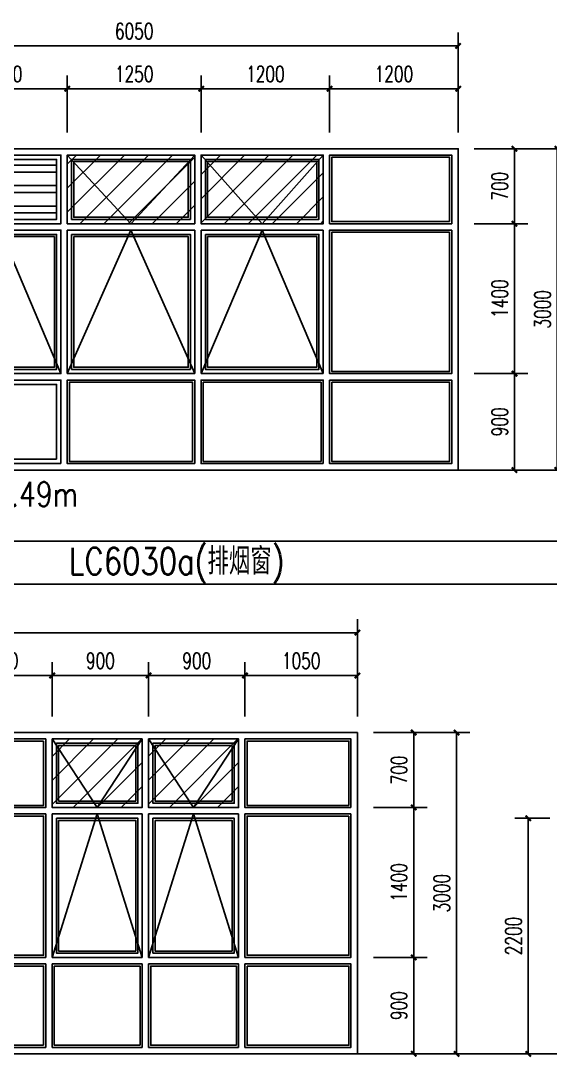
# Model space of a CAD drawing. Extents: x 1738711 to 2346805, y 1189731 to 2516152.
# Drawn here: x 1956762 to 1961706, y 1297789 to 1307468 of the extents above; entities that cross this region are included whole.
import ezdxf

# ---------------------------------------------------------------- set-up
doc = ezdxf.new("R2010")
doc.units = 0
doc.header["$LTSCALE"] = 1000
doc.header["$MEASUREMENT"] = 0
doc.linetypes.add('复件 140224通州运河二期售楼部条件图_t3$0$X-ME SHAFT SH$0$X-B2$0$WATER_LINE', pattern=[0])
for name, color, linetype in [('DOTE', 1, 'Continuous'), ('PUB_DIM', 3, 'Continuous'), ('PUB_TEXT', 7, 'Continuous'), ('WINDOW', 144, 'Continuous'), ('看线', 8, 'Continuous')]:
    doc.layers.add(name, color=color, linetype=linetype)
doc.styles.add('_TCH_DIM_T3', font='SIMPLEX', dxfattribs={"width": 0.705882, "bigfont": 'GBCBIG'})
doc.styles.add('HZ', font='rs', dxfattribs={"bigfont": 'hztxt'})
doc.dimstyles.new('_TCH_ARCH&&50', dxfattribs={"dimtxt": 148.75, "dimasz": 50, "dimexe": 125, "dimexo": 150, "dimgap": 63.125, "dimtad": 1, "dimdec": 0, "dimzin": 0, "dimdsep": 46, "dimtxsty": '_TCH_DIM_T3', "dimblk": 'ARCHTICK', "dimcen": 0.09, "dimclrt": 7, "dimazin": 2, "dimtfac": 1, "dimtdec": 0, "dimtix": 1, "dimtmove": 2, "dimatfit": 3, "dimfxl": 50, "dimtolj": 1, "dimtzin": 0, "dimarcsym": 0})
pattern_1 = [(45, (0, 0), (-112.253202, 112.253202), [])]

# ---------------------------------------------------------------- blocks, each defined once
blk = doc.blocks.new('jhrhtajhtarte')
at = {"layer": '看线'}
h = blk.add_hatch(dxfattribs=at)
h.set_pattern_fill('ANSI32', color=256, scale=40, angle=135, style=0)
h.set_pattern_definition([(180, (-8474.4, 10845.18), (-1e-14, -190.5), []), (180, (-8537.9, 10908.68), (-1e-14, -190.5), [])])
h.paths.add_polyline_path([(1947561.9, 1316457.7), (1947561.9, 1317017.7), (1948621.9, 1317017.7), (1948621.9, 1316457.7)])
at = {"layer": 'WINDOW', "linetype": '复件 140224通州运河二期售楼部条件图_t3$0$X-ME SHAFT SH$0$X-B2$0$WATER_LINE'}
for p, q in [((1948721.9, 1315017.7), (1948721.9, 1316357.7)), ((1949911.9, 1316357.7), (1948721.9, 1316357.7)), ((1949911.9, 1315017.7), (1949911.9, 1316357.7)), ((1951111.9, 1316357.7), (1949971.9, 1316357.7)), ((1949971.9, 1315017.7), (1949971.9, 1316357.7)), ((1951111.9, 1316357.7), (1951111.9, 1315017.7)), ((1949911.9, 1315017.7), (1948721.9, 1315017.7)), ((1951111.9, 1315017.7), (1949971.9, 1315017.7))]:
    blk.add_line(p, q, dxfattribs=at)
at = {"layer": 'WINDOW', "color": 4, "linetype": '复件 140224通州运河二期售楼部条件图_t3$0$X-ME SHAFT SH$0$X-B2$0$WATER_LINE'}
blk.add_lwpolyline([(1952371.9, 1314117.7), (1946321.9, 1314117.7), (1946321.9, 1317117.7), (1952371.9, 1317117.7)], close=True, dxfattribs=at)
at = {"layer": 'WINDOW', "linetype": '复件 140224通州运河二期售楼部条件图_t3$0$X-ME SHAFT SH$0$X-B2$0$WATER_LINE'}
for points in [[(1946393.7, 1316417.7), (1946393.7, 1317057.7), (1947461.9, 1317057.7), (1947461.9, 1316417.7), (1946393.7, 1316417.7)], [(1947521.9, 1316417.7), (1947521.9, 1317057.7), (1948661.9, 1317057.7), (1948661.9, 1316417.7), (1947521.9, 1316417.7)], [(1949911.9, 1317057.7), (1949911.9, 1316417.7), (1948721.9, 1316417.7), (1948721.9, 1317057.7), (1949911.9, 1317057.7)], [(1951111.9, 1317057.7), (1951111.9, 1316417.7), (1949971.9, 1316417.7), (1949971.9, 1317057.7), (1951111.9, 1317057.7)], [(1952311.9, 1316417.7), (1951171.9, 1316417.7), (1951171.9, 1317057.7), (1952311.9, 1317057.7), (1952311.9, 1316417.7)], [(1946393.7, 1315017.7), (1946393.7, 1316357.7), (1947461.9, 1316357.7), (1947461.9, 1315017.7), (1946393.7, 1315017.7)], [(1947521.9, 1315017.7), (1947521.9, 1316357.7), (1948661.9, 1316357.7), (1948661.9, 1315017.7), (1947521.9, 1315017.7)], [(1952311.9, 1316357.7), (1952311.9, 1315017.7), (1951171.9, 1315017.7), (1951171.9, 1316357.7), (1952311.9, 1316357.7)], [(1947461.9, 1314177.7), (1946393.7, 1314177.7), (1946393.7, 1314957.7), (1947461.9, 1314957.7), (1947461.9, 1314177.7)], [(1948661.9, 1314177.7), (1947521.9, 1314177.7), (1947521.9, 1314957.7), (1948661.9, 1314957.7), (1948661.9, 1314177.7)], [(1949911.9, 1314177.7), (1948721.9, 1314177.7), (1948721.9, 1314957.7), (1949911.9, 1314957.7), (1949911.9, 1314177.7)], [(1951111.9, 1314177.7), (1949971.9, 1314177.7), (1949971.9, 1314957.7), (1951111.9, 1314957.7), (1951111.9, 1314177.7)], [(1951171.9, 1314957.7), (1952311.9, 1314957.7), (1952311.9, 1314177.7), (1951171.9, 1314177.7), (1951171.9, 1314957.7)]]:
    blk.add_lwpolyline(points, dxfattribs=at)
for points in [[(1946413.7, 1316437.7), (1946413.7, 1317037.7), (1947441.9, 1317037.7), (1947441.9, 1316437.7)], [(1947561.9, 1316457.7), (1947561.9, 1317017.7), (1948621.9, 1317017.7), (1948621.9, 1316457.7)], [(1949871.9, 1317017.7), (1949871.9, 1316457.7), (1948761.9, 1316457.7), (1948761.9, 1317017.7)], [(1949851.9, 1316997.7), (1949851.9, 1316477.7), (1948781.9, 1316477.7), (1948781.9, 1316997.7)], [(1951071.9, 1317017.7), (1951071.9, 1316457.7), (1950011.9, 1316457.7), (1950011.9, 1317017.7)], [(1951051.9, 1316997.7), (1951051.9, 1316477.7), (1950031.9, 1316477.7), (1950031.9, 1316997.7)], [(1952291.9, 1316437.7), (1951191.9, 1316437.7), (1951191.9, 1317037.7), (1952291.9, 1317037.7)], [(1946413.7, 1315037.7), (1946413.7, 1316337.7), (1947441.9, 1316337.7), (1947441.9, 1315037.7)], [(1947561.9, 1315057.7), (1947561.9, 1316317.7), (1948621.9, 1316317.7), (1948621.9, 1315057.7)], [(1947581.9, 1315077.7), (1947581.9, 1316297.7), (1948601.9, 1316297.7), (1948601.9, 1315077.7)], [(1948761.9, 1316317.7), (1949871.9, 1316317.7), (1949871.9, 1315057.7), (1948761.9, 1315057.7)], [(1948781.9, 1316297.7), (1949851.9, 1316297.7), (1949851.9, 1315077.7), (1948781.9, 1315077.7)], [(1950011.9, 1316317.7), (1951071.9, 1316317.7), (1951071.9, 1315057.7), (1950011.9, 1315057.7)], [(1950031.9, 1316297.7), (1951051.9, 1316297.7), (1951051.9, 1315077.7), (1950031.9, 1315077.7)], [(1952291.9, 1316337.7), (1952291.9, 1315037.7), (1951191.9, 1315037.7), (1951191.9, 1316337.7)], [(1947421.9, 1314217.7), (1946433.7, 1314217.7), (1946433.7, 1314917.7), (1947421.9, 1314917.7)], [(1948621.9, 1314217.7), (1947561.9, 1314217.7), (1947561.9, 1314917.7), (1948621.9, 1314917.7)], [(1949891.9, 1314197.7), (1948741.9, 1314197.7), (1948741.9, 1314937.7), (1949891.9, 1314937.7)], [(1951091.9, 1314197.7), (1949991.9, 1314197.7), (1949991.9, 1314937.7), (1951091.9, 1314937.7)], [(1951191.9, 1314937.7), (1952291.9, 1314937.7), (1952291.9, 1314197.7), (1951191.9, 1314197.7)]]:
    blk.add_lwpolyline(points, close=True, dxfattribs=at)
at = {"layer": '看线'}
for points in [[(1948721.9, 1317057.7), (1949316.9, 1316417.7), (1949911.9, 1317057.7)], [(1949971.9, 1317057.7), (1950541.9, 1316417.7), (1951111.9, 1317057.7)], [(1947521.9, 1315017.7), (1948091.9, 1316357.7), (1948661.9, 1315017.7)], [(1948721.9, 1315017.7), (1949316.9, 1316357.7), (1949911.9, 1315017.7)], [(1949971.9, 1315017.7), (1950541.9, 1316357.7), (1951111.9, 1315017.7)]]:
    blk.add_lwpolyline(points, dxfattribs=at)
blk = doc.blocks.new('hjertaherahreh')
at = {"layer": 'WINDOW', "linetype": '复件 140224通州运河二期售楼部条件图_t3$0$X-ME SHAFT SH$0$X-B2$0$WATER_LINE'}
for p, q in [((1954355.5, 1319498.9), (1954355.5, 1320838.9)), ((1955195.5, 1320838.9), (1954355.5, 1320838.9)), ((1955195.5, 1319498.9), (1955195.5, 1320838.9)), ((1956095.5, 1320838.9), (1955255.5, 1320838.9)), ((1955255.5, 1319498.9), (1955255.5, 1320838.9)), ((1956095.5, 1320838.9), (1956095.5, 1319498.9)), ((1956995.5, 1320838.9), (1956155.5, 1320838.9)), ((1956155.5, 1320838.9), (1956155.5, 1319498.9)), ((1956995.5, 1320838.9), (1956995.5, 1319498.9)), ((1957895.5, 1320838.9), (1957055.5, 1320838.9)), ((1957055.5, 1319498.9), (1957055.5, 1320838.9)), ((1957895.5, 1320838.9), (1957895.5, 1319498.9)), ((1958795.5, 1320838.9), (1957955.5, 1320838.9)), ((1957955.5, 1319498.9), (1957955.5, 1320838.9)), ((1958795.5, 1320838.9), (1958795.5, 1319498.9)), ((1955195.5, 1319498.9), (1954355.5, 1319498.9)), ((1956095.5, 1319498.9), (1955255.5, 1319498.9)), ((1956995.5, 1319498.9), (1956155.5, 1319498.9)), ((1957895.5, 1319498.9), (1957055.5, 1319498.9)), ((1958795.5, 1319498.9), (1957955.5, 1319498.9))]:
    blk.add_line(p, q, dxfattribs=at)
at = {"layer": 'WINDOW', "color": 4, "linetype": '复件 140224通州运河二期售楼部条件图_t3$0$X-ME SHAFT SH$0$X-B2$0$WATER_LINE'}
blk.add_lwpolyline([(1959905.5, 1318598.9), (1952405.5, 1318598.9), (1952405.5, 1321598.9), (1959905.5, 1321598.9)], close=True, dxfattribs=at)
at = {"layer": 'WINDOW', "linetype": '复件 140224通州运河二期售楼部条件图_t3$0$X-ME SHAFT SH$0$X-B2$0$WATER_LINE'}
for points in [[(1952477.4, 1320898.9), (1952477.4, 1321538.9), (1953395.5, 1321538.9), (1953395.5, 1320898.9), (1952477.4, 1320898.9)], [(1953455.5, 1320898.9), (1953455.5, 1321538.9), (1954295.5, 1321538.9), (1954295.5, 1320898.9), (1953455.5, 1320898.9)], [(1955195.5, 1321538.9), (1955195.5, 1320898.9), (1954355.5, 1320898.9), (1954355.5, 1321538.9), (1955195.5, 1321538.9)], [(1956095.5, 1321538.9), (1956095.5, 1320898.9), (1955255.5, 1320898.9), (1955255.5, 1321538.9), (1956095.5, 1321538.9)], [(1956995.5, 1321538.9), (1956995.5, 1320898.9), (1956155.5, 1320898.9), (1956155.5, 1321538.9), (1956995.5, 1321538.9)], [(1957895.5, 1321538.9), (1957895.5, 1320898.9), (1957055.5, 1320898.9), (1957055.5, 1321538.9), (1957895.5, 1321538.9)], [(1958795.5, 1321538.9), (1958795.5, 1320898.9), (1957955.5, 1320898.9), (1957955.5, 1321538.9), (1958795.5, 1321538.9)], [(1959845.5, 1320898.9), (1958855.5, 1320898.9), (1958855.5, 1321538.9), (1959845.5, 1321538.9), (1959845.5, 1320898.9)], [(1952477.4, 1319498.9), (1952477.4, 1320838.9), (1953395.5, 1320838.9), (1953395.5, 1319498.9), (1952477.4, 1319498.9)], [(1953455.5, 1319498.9), (1953455.5, 1320838.9), (1954295.5, 1320838.9), (1954295.5, 1319498.9), (1953455.5, 1319498.9)], [(1959845.5, 1320838.9), (1959845.5, 1319498.9), (1958855.5, 1319498.9), (1958855.5, 1320838.9), (1959845.5, 1320838.9)], [(1953395.5, 1318658.9), (1952477.4, 1318658.9), (1952477.4, 1319438.9), (1953395.5, 1319438.9), (1953395.5, 1318658.9)], [(1954295.5, 1318658.9), (1953455.5, 1318658.9), (1953455.5, 1319438.9), (1954295.5, 1319438.9), (1954295.5, 1318658.9)], [(1955195.5, 1318658.9), (1954355.5, 1318658.9), (1954355.5, 1319438.9), (1955195.5, 1319438.9), (1955195.5, 1318658.9)], [(1956095.5, 1318658.9), (1955255.5, 1318658.9), (1955255.5, 1319438.9), (1956095.5, 1319438.9), (1956095.5, 1318658.9)], [(1956995.5, 1318658.9), (1956155.5, 1318658.9), (1956155.5, 1319438.9), (1956995.5, 1319438.9), (1956995.5, 1318658.9)], [(1957895.5, 1318658.9), (1957055.5, 1318658.9), (1957055.5, 1319438.9), (1957895.5, 1319438.9), (1957895.5, 1318658.9)], [(1958795.5, 1318658.9), (1957955.5, 1318658.9), (1957955.5, 1319438.9), (1958795.5, 1319438.9), (1958795.5, 1318658.9)], [(1958855.5, 1319438.9), (1959845.5, 1319438.9), (1959845.5, 1318658.9), (1958855.5, 1318658.9), (1958855.5, 1319438.9)]]:
    blk.add_lwpolyline(points, dxfattribs=at)
for points in [[(1952497.4, 1320918.9), (1952497.4, 1321518.9), (1953375.5, 1321518.9), (1953375.5, 1320918.9)], [(1956075.5, 1321518.9), (1956075.5, 1320918.9), (1955275.5, 1320918.9), (1955275.5, 1321518.9)], [(1956975.5, 1321518.9), (1956975.5, 1320918.9), (1956175.5, 1320918.9), (1956175.5, 1321518.9)], [(1959825.5, 1320918.9), (1958875.5, 1320918.9), (1958875.5, 1321518.9), (1959825.5, 1321518.9)], [(1953495.5, 1320938.9), (1953495.5, 1321498.9), (1954255.5, 1321498.9), (1954255.5, 1320938.9)], [(1953515.5, 1320958.9), (1953515.5, 1321478.9), (1954235.5, 1321478.9), (1954235.5, 1320958.9)], [(1955155.5, 1321498.9), (1955155.5, 1320938.9), (1954395.5, 1320938.9), (1954395.5, 1321498.9)], [(1955135.5, 1321478.9), (1955135.5, 1320958.9), (1954415.5, 1320958.9), (1954415.5, 1321478.9)], [(1957855.5, 1321498.9), (1957855.5, 1320938.9), (1957095.5, 1320938.9), (1957095.5, 1321498.9)], [(1957835.5, 1321478.9), (1957835.5, 1320958.9), (1957115.5, 1320958.9), (1957115.5, 1321478.9)], [(1958755.5, 1321498.9), (1958755.5, 1320938.9), (1957995.5, 1320938.9), (1957995.5, 1321498.9)], [(1958735.5, 1321478.9), (1958735.5, 1320958.9), (1958015.5, 1320958.9), (1958015.5, 1321478.9)], [(1952497.4, 1319518.9), (1952497.4, 1320818.9), (1953375.5, 1320818.9), (1953375.5, 1319518.9)], [(1953495.5, 1319538.9), (1953495.5, 1320798.9), (1954255.5, 1320798.9), (1954255.5, 1319538.9)], [(1953515.5, 1319558.9), (1953515.5, 1320778.9), (1954235.5, 1320778.9), (1954235.5, 1319558.9)], [(1954395.5, 1320798.9), (1955155.5, 1320798.9), (1955155.5, 1319538.9), (1954395.5, 1319538.9)], [(1954415.5, 1320778.9), (1955135.5, 1320778.9), (1955135.5, 1319558.9), (1954415.5, 1319558.9)], [(1955275.5, 1320818.9), (1956075.5, 1320818.9), (1956075.5, 1319518.9), (1955275.5, 1319518.9)], [(1956175.5, 1320818.9), (1956975.5, 1320818.9), (1956975.5, 1319518.9), (1956175.5, 1319518.9)], [(1957095.5, 1320798.9), (1957855.5, 1320798.9), (1957855.5, 1319538.9), (1957095.5, 1319538.9)], [(1957115.5, 1320778.9), (1957835.5, 1320778.9), (1957835.5, 1319558.9), (1957115.5, 1319558.9)], [(1957995.5, 1320798.9), (1958755.5, 1320798.9), (1958755.5, 1319538.9), (1957995.5, 1319538.9)], [(1958015.5, 1320778.9), (1958735.5, 1320778.9), (1958735.5, 1319558.9), (1958015.5, 1319558.9)], [(1959825.5, 1320818.9), (1959825.5, 1319518.9), (1958875.5, 1319518.9), (1958875.5, 1320818.9)], [(1953375.5, 1318678.9), (1952497.4, 1318678.9), (1952497.4, 1319418.9), (1953375.5, 1319418.9)], [(1954275.5, 1318678.9), (1953475.5, 1318678.9), (1953475.5, 1319418.9), (1954275.5, 1319418.9)], [(1955175.5, 1318678.9), (1954375.5, 1318678.9), (1954375.5, 1319418.9), (1955175.5, 1319418.9)], [(1956075.5, 1318678.9), (1955275.5, 1318678.9), (1955275.5, 1319418.9), (1956075.5, 1319418.9)], [(1956975.5, 1318678.9), (1956175.5, 1318678.9), (1956175.5, 1319418.9), (1956975.5, 1319418.9)], [(1957875.5, 1318678.9), (1957075.5, 1318678.9), (1957075.5, 1319418.9), (1957875.5, 1319418.9)], [(1958775.5, 1318678.9), (1957975.5, 1318678.9), (1957975.5, 1319418.9), (1958775.5, 1319418.9)], [(1958875.5, 1319418.9), (1959825.5, 1319418.9), (1959825.5, 1318678.9), (1958875.5, 1318678.9)]]:
    blk.add_lwpolyline(points, close=True, dxfattribs=at)
at = {"layer": '看线'}
for points in [[(1953455.5, 1321538.9), (1953875.5, 1320898.9), (1954295.5, 1321538.9)], [(1954355.5, 1321538.9), (1954775.5, 1320898.9), (1955195.5, 1321538.9)], [(1957055.5, 1321538.9), (1957475.5, 1320898.9), (1957895.5, 1321538.9)], [(1957955.5, 1321538.9), (1958375.5, 1320898.9), (1958795.5, 1321538.9)], [(1953455.5, 1319498.9), (1953875.5, 1320838.9), (1954295.5, 1319498.9)], [(1954355.5, 1319498.9), (1954775.5, 1320838.9), (1955195.5, 1319498.9)], [(1957055.5, 1319498.9), (1957475.5, 1320838.9), (1957895.5, 1319498.9)], [(1957955.5, 1319498.9), (1958375.5, 1320838.9), (1958795.5, 1319498.9)]]:
    blk.add_lwpolyline(points, dxfattribs=at)
blk = doc.blocks.new('_ArchTick')
at = {"color": 0, "linetype": 'ByBlock', "const_width": 0.4}
blk.add_lwpolyline([(-0.5, -0.5), (0.5, 0.5)], dxfattribs=at)
blk = doc.blocks.new('*D244')
at = {"layer": 'Defpoints', "color": 0, "transparency": 16777216}
for p in [(1961500.3, 1300021.2), (1961851.1, 1300021.2), (1961851.1, 1297821.2)]:
    blk.add_point(p, dxfattribs=at)
at = {"layer": 'PUB_DIM', "color": 0, "lineweight": -2, "transparency": 16777216}
for p, q in [((1961701.1, 1300021.2), (1961375.3, 1300021.2)), ((1961500.3, 1297821.2), (1961500.3, 1300021.2)), ((1961701.1, 1297821.2), (1961375.3, 1297821.2))]:
    blk.add_line(p, q, dxfattribs=at)
at = {"layer": 'PUB_DIM', "color": 0, "lineweight": -2, "transparency": 16777216, "xscale": 50, "yscale": 50, "zscale": 50}
for p, rotation in [((1961500.3, 1300021.2), 90), ((1961500.3, 1297821.2), 270)]:
    blk.add_blockref('_ArchTick', p, dxfattribs=dict(at, rotation=rotation))
at = {"layer": 'PUB_DIM', "color": 7, "transparency": 16777216, "insert": (1961362.8, 1298921.2), "char_height": 148.75, "attachment_point": 5, "rotation": 90, "style": '_TCH_DIM_T3'}
blk.add_mtext('\\A1;2200', dxfattribs=at)
blk = doc.blocks.new('*D830')
at = {"layer": 'Defpoints', "color": 0, "transparency": 16777216}
for p in [(1959905.5, 1301753.7), (1952405.5, 1301221.2), (1959905.5, 1301221.2)]:
    blk.add_point(p, dxfattribs=at)
at = {"layer": 'PUB_DIM', "color": 0, "lineweight": -2, "transparency": 16777216}
for p, q in [((1952405.5, 1301371.2), (1952405.5, 1301878.7)), ((1959905.5, 1301371.2), (1959905.5, 1301878.7)), ((1952405.5, 1301753.7), (1959905.5, 1301753.7))]:
    blk.add_line(p, q, dxfattribs=at)
at = {"layer": 'PUB_DIM', "color": 0, "lineweight": -2, "transparency": 16777216, "xscale": 50, "yscale": 50, "zscale": 50, "rotation": 180}
blk.add_blockref('_ArchTick', (1952405.5, 1301753.7), dxfattribs=at)
at = {"layer": 'PUB_DIM', "color": 0, "lineweight": -2, "transparency": 16777216, "xscale": 50, "yscale": 50, "zscale": 50}
blk.add_blockref('_ArchTick', (1959905.5, 1301753.7), dxfattribs=at)
at = {"layer": 'PUB_DIM', "color": 7, "transparency": 16777216, "insert": (1956155.5, 1301891.2), "char_height": 148.75, "attachment_point": 5, "style": '_TCH_DIM_T3'}
blk.add_mtext('\\A1;7500', dxfattribs=at)
blk = doc.blocks.new('*D835')
at = {"layer": 'Defpoints', "color": 0, "transparency": 16777216}
for p in [(1957055.5, 1301353.7), (1956155.5, 1300821.2), (1957055.5, 1300821.2)]:
    blk.add_point(p, dxfattribs=at)
at = {"layer": 'PUB_DIM', "color": 0, "lineweight": -2, "transparency": 16777216}
for p, q in [((1956155.5, 1300971.2), (1956155.5, 1301478.7)), ((1957055.5, 1300971.2), (1957055.5, 1301478.7)), ((1956155.5, 1301353.7), (1957055.5, 1301353.7))]:
    blk.add_line(p, q, dxfattribs=at)
at = {"layer": 'PUB_DIM', "color": 0, "lineweight": -2, "transparency": 16777216, "xscale": 50, "yscale": 50, "zscale": 50, "rotation": 180}
blk.add_blockref('_ArchTick', (1956155.5, 1301353.7), dxfattribs=at)
at = {"layer": 'PUB_DIM', "color": 0, "lineweight": -2, "transparency": 16777216, "xscale": 50, "yscale": 50, "zscale": 50}
blk.add_blockref('_ArchTick', (1957055.5, 1301353.7), dxfattribs=at)
at = {"layer": 'PUB_DIM', "color": 7, "transparency": 16777216, "insert": (1956605.5, 1301491.2), "char_height": 148.75, "attachment_point": 5, "style": '_TCH_DIM_T3'}
blk.add_mtext('\\A1;900', dxfattribs=at)
blk = doc.blocks.new('*D836')
at = {"layer": 'Defpoints', "color": 0, "transparency": 16777216}
for p in [(1957955.5, 1301353.7), (1957055.5, 1300821.2), (1957955.5, 1300821.2)]:
    blk.add_point(p, dxfattribs=at)
at = {"layer": 'PUB_DIM', "color": 0, "lineweight": -2, "transparency": 16777216}
for p, q in [((1957055.5, 1300971.2), (1957055.5, 1301478.7)), ((1957955.5, 1300971.2), (1957955.5, 1301478.7)), ((1957055.5, 1301353.7), (1957955.5, 1301353.7))]:
    blk.add_line(p, q, dxfattribs=at)
at = {"layer": 'PUB_DIM', "color": 0, "lineweight": -2, "transparency": 16777216, "xscale": 50, "yscale": 50, "zscale": 50, "rotation": 180}
blk.add_blockref('_ArchTick', (1957055.5, 1301353.7), dxfattribs=at)
at = {"layer": 'PUB_DIM', "color": 0, "lineweight": -2, "transparency": 16777216, "xscale": 50, "yscale": 50, "zscale": 50}
blk.add_blockref('_ArchTick', (1957955.5, 1301353.7), dxfattribs=at)
at = {"layer": 'PUB_DIM', "color": 7, "transparency": 16777216, "insert": (1957505.5, 1301491.2), "char_height": 148.75, "attachment_point": 5, "style": '_TCH_DIM_T3'}
blk.add_mtext('\\A1;900', dxfattribs=at)
blk = doc.blocks.new('*D837')
at = {"layer": 'Defpoints', "color": 0, "transparency": 16777216}
for p in [(1958855.5, 1301353.7), (1957955.5, 1300821.2), (1958855.5, 1300821.2)]:
    blk.add_point(p, dxfattribs=at)
at = {"layer": 'PUB_DIM', "color": 0, "lineweight": -2, "transparency": 16777216}
for p, q in [((1957955.5, 1300971.2), (1957955.5, 1301478.7)), ((1958855.5, 1300971.2), (1958855.5, 1301478.7)), ((1957955.5, 1301353.7), (1958855.5, 1301353.7))]:
    blk.add_line(p, q, dxfattribs=at)
at = {"layer": 'PUB_DIM', "color": 0, "lineweight": -2, "transparency": 16777216, "xscale": 50, "yscale": 50, "zscale": 50, "rotation": 180}
blk.add_blockref('_ArchTick', (1957955.5, 1301353.7), dxfattribs=at)
at = {"layer": 'PUB_DIM', "color": 0, "lineweight": -2, "transparency": 16777216, "xscale": 50, "yscale": 50, "zscale": 50}
blk.add_blockref('_ArchTick', (1958855.5, 1301353.7), dxfattribs=at)
at = {"layer": 'PUB_DIM', "color": 7, "transparency": 16777216, "insert": (1958405.5, 1301491.2), "char_height": 148.75, "attachment_point": 5, "style": '_TCH_DIM_T3'}
blk.add_mtext('\\A1;900', dxfattribs=at)
blk = doc.blocks.new('*D838')
at = {"layer": 'Defpoints', "color": 0, "transparency": 16777216}
for p in [(1959905.5, 1301353.7), (1958855.5, 1300821.2), (1959905.5, 1300821.2)]:
    blk.add_point(p, dxfattribs=at)
at = {"layer": 'PUB_DIM', "color": 0, "lineweight": -2, "transparency": 16777216}
for p, q in [((1958855.5, 1300971.2), (1958855.5, 1301478.7)), ((1959905.5, 1300971.2), (1959905.5, 1301478.7)), ((1958855.5, 1301353.7), (1959905.5, 1301353.7))]:
    blk.add_line(p, q, dxfattribs=at)
at = {"layer": 'PUB_DIM', "color": 0, "lineweight": -2, "transparency": 16777216, "xscale": 50, "yscale": 50, "zscale": 50, "rotation": 180}
blk.add_blockref('_ArchTick', (1958855.5, 1301353.7), dxfattribs=at)
at = {"layer": 'PUB_DIM', "color": 0, "lineweight": -2, "transparency": 16777216, "xscale": 50, "yscale": 50, "zscale": 50}
blk.add_blockref('_ArchTick', (1959905.5, 1301353.7), dxfattribs=at)
at = {"layer": 'PUB_DIM', "color": 7, "transparency": 16777216, "insert": (1959380.5, 1301491.2), "char_height": 148.75, "attachment_point": 5, "style": '_TCH_DIM_T3'}
blk.add_mtext('\\A1;1050', dxfattribs=at)
blk = doc.blocks.new('*D839')
at = {"layer": 'Defpoints', "color": 0, "transparency": 16777216}
for p in [(1960305.5, 1300821.2), (1960831, 1300821.2), (1960305.5, 1297821.2)]:
    blk.add_point(p, dxfattribs=at)
at = {"layer": 'PUB_DIM', "color": 0, "lineweight": -2, "transparency": 16777216}
for p, q in [((1960455.5, 1300821.2), (1960956, 1300821.2)), ((1960831, 1297821.2), (1960831, 1300821.2)), ((1960455.5, 1297821.2), (1960956, 1297821.2))]:
    blk.add_line(p, q, dxfattribs=at)
at = {"layer": 'PUB_DIM', "color": 0, "lineweight": -2, "transparency": 16777216, "xscale": 50, "yscale": 50, "zscale": 50}
for p, rotation in [((1960831, 1300821.2), 90), ((1960831, 1297821.2), 270)]:
    blk.add_blockref('_ArchTick', p, dxfattribs=dict(at, rotation=rotation))
at = {"layer": 'PUB_DIM', "color": 7, "transparency": 16777216, "insert": (1960693.5, 1299321.2), "char_height": 148.75, "attachment_point": 5, "rotation": 90, "style": '_TCH_DIM_T3'}
blk.add_mtext('\\A1;3000', dxfattribs=at)
blk = doc.blocks.new('*D840')
at = {"layer": 'Defpoints', "color": 0, "transparency": 16777216}
for p in [(1959905.5, 1298721.2), (1960431, 1298721.2), (1959905.5, 1297821.2)]:
    blk.add_point(p, dxfattribs=at)
at = {"layer": 'PUB_DIM', "color": 0, "lineweight": -2, "transparency": 16777216}
for p, q in [((1960055.5, 1298721.2), (1960556, 1298721.2)), ((1960431, 1297821.2), (1960431, 1298721.2)), ((1960055.5, 1297821.2), (1960556, 1297821.2))]:
    blk.add_line(p, q, dxfattribs=at)
at = {"layer": 'PUB_DIM', "color": 0, "lineweight": -2, "transparency": 16777216, "xscale": 50, "yscale": 50, "zscale": 50}
for p, rotation in [((1960431, 1298721.2), 90), ((1960431, 1297821.2), 270)]:
    blk.add_blockref('_ArchTick', p, dxfattribs=dict(at, rotation=rotation))
at = {"layer": 'PUB_DIM', "color": 7, "transparency": 16777216, "insert": (1960293.5, 1298271.2), "char_height": 148.75, "attachment_point": 5, "rotation": 90, "style": '_TCH_DIM_T3'}
blk.add_mtext('\\A1;900', dxfattribs=at)
blk = doc.blocks.new('*D841')
at = {"layer": 'Defpoints', "color": 0, "transparency": 16777216}
for p in [(1959905.5, 1300121.2), (1960431, 1300121.2), (1959905.5, 1298721.2)]:
    blk.add_point(p, dxfattribs=at)
at = {"layer": 'PUB_DIM', "color": 0, "lineweight": -2, "transparency": 16777216}
for p, q in [((1960055.5, 1300121.2), (1960556, 1300121.2)), ((1960431, 1298721.2), (1960431, 1300121.2)), ((1960055.5, 1298721.2), (1960556, 1298721.2))]:
    blk.add_line(p, q, dxfattribs=at)
at = {"layer": 'PUB_DIM', "color": 0, "lineweight": -2, "transparency": 16777216, "xscale": 50, "yscale": 50, "zscale": 50}
for p, rotation in [((1960431, 1300121.2), 90), ((1960431, 1298721.2), 270)]:
    blk.add_blockref('_ArchTick', p, dxfattribs=dict(at, rotation=rotation))
at = {"layer": 'PUB_DIM', "color": 7, "transparency": 16777216, "insert": (1960293.5, 1299421.2), "char_height": 148.75, "attachment_point": 5, "rotation": 90, "style": '_TCH_DIM_T3'}
blk.add_mtext('\\A1;1400', dxfattribs=at)
blk = doc.blocks.new('*D842')
at = {"layer": 'Defpoints', "color": 0, "transparency": 16777216}
for p in [(1959905.5, 1300821.2), (1960431, 1300821.2), (1959905.5, 1300121.2)]:
    blk.add_point(p, dxfattribs=at)
at = {"layer": 'PUB_DIM', "color": 0, "lineweight": -2, "transparency": 16777216}
for p, q in [((1960055.5, 1300821.2), (1960556, 1300821.2)), ((1960431, 1300121.2), (1960431, 1300821.2)), ((1960055.5, 1300121.2), (1960556, 1300121.2))]:
    blk.add_line(p, q, dxfattribs=at)
at = {"layer": 'PUB_DIM', "color": 0, "lineweight": -2, "transparency": 16777216, "xscale": 50, "yscale": 50, "zscale": 50}
for p, rotation in [((1960431, 1300821.2), 90), ((1960431, 1300121.2), 270)]:
    blk.add_blockref('_ArchTick', p, dxfattribs=dict(at, rotation=rotation))
at = {"layer": 'PUB_DIM', "color": 7, "transparency": 16777216, "insert": (1960293.5, 1300471.2), "char_height": 148.75, "attachment_point": 5, "rotation": 90, "style": '_TCH_DIM_T3'}
blk.add_mtext('\\A1;700', dxfattribs=at)
blk = doc.blocks.new('*D1019')
at = {"layer": 'Defpoints', "color": 0, "transparency": 16777216}
for p in [(1960846.3, 1307232.5), (1954796.3, 1306672.5), (1960846.3, 1306672.5)]:
    blk.add_point(p, dxfattribs=at)
at = {"layer": 'PUB_DIM', "color": 0, "lineweight": -2, "transparency": 16777216}
for p, q in [((1954796.3, 1306822.5), (1954796.3, 1307357.5)), ((1960846.3, 1306822.5), (1960846.3, 1307357.5)), ((1954796.3, 1307232.5), (1960846.3, 1307232.5))]:
    blk.add_line(p, q, dxfattribs=at)
at = {"layer": 'PUB_DIM', "color": 0, "lineweight": -2, "transparency": 16777216, "xscale": 50, "yscale": 50, "zscale": 50, "rotation": 180}
blk.add_blockref('_ArchTick', (1954796.3, 1307232.5), dxfattribs=at)
at = {"layer": 'PUB_DIM', "color": 0, "lineweight": -2, "transparency": 16777216, "xscale": 50, "yscale": 50, "zscale": 50}
blk.add_blockref('_ArchTick', (1960846.3, 1307232.5), dxfattribs=at)
at = {"layer": 'PUB_DIM', "color": 7, "transparency": 16777216, "insert": (1957821.3, 1307370), "char_height": 148.75, "attachment_point": 5, "style": '_TCH_DIM_T3'}
blk.add_mtext('\\A1;6050', dxfattribs=at)
blk = doc.blocks.new('*D1021')
at = {"layer": 'Defpoints', "color": 0, "transparency": 16777216}
for p in [(1957196.3, 1306832.5), (1955996.3, 1306272.5), (1957196.3, 1306272.5)]:
    blk.add_point(p, dxfattribs=at)
at = {"layer": 'PUB_DIM', "color": 0, "lineweight": -2, "transparency": 16777216}
for p, q in [((1955996.3, 1306422.5), (1955996.3, 1306957.5)), ((1957196.3, 1306422.5), (1957196.3, 1306957.5)), ((1955996.3, 1306832.5), (1957196.3, 1306832.5))]:
    blk.add_line(p, q, dxfattribs=at)
at = {"layer": 'PUB_DIM', "color": 0, "lineweight": -2, "transparency": 16777216, "xscale": 50, "yscale": 50, "zscale": 50, "rotation": 180}
blk.add_blockref('_ArchTick', (1955996.3, 1306832.5), dxfattribs=at)
at = {"layer": 'PUB_DIM', "color": 0, "lineweight": -2, "transparency": 16777216, "xscale": 50, "yscale": 50, "zscale": 50}
blk.add_blockref('_ArchTick', (1957196.3, 1306832.5), dxfattribs=at)
at = {"layer": 'PUB_DIM', "color": 7, "transparency": 16777216, "insert": (1956596.3, 1306970), "char_height": 148.75, "attachment_point": 5, "style": '_TCH_DIM_T3'}
blk.add_mtext('\\A1;1200', dxfattribs=at)
blk = doc.blocks.new('*D1022')
at = {"layer": 'Defpoints', "color": 0, "transparency": 16777216}
for p in [(1958446.3, 1306832.5), (1957196.3, 1306272.5), (1958446.3, 1306272.5)]:
    blk.add_point(p, dxfattribs=at)
at = {"layer": 'PUB_DIM', "color": 0, "lineweight": -2, "transparency": 16777216}
for p, q in [((1957196.3, 1306422.5), (1957196.3, 1306957.5)), ((1958446.3, 1306422.5), (1958446.3, 1306957.5)), ((1957196.3, 1306832.5), (1958446.3, 1306832.5))]:
    blk.add_line(p, q, dxfattribs=at)
at = {"layer": 'PUB_DIM', "color": 0, "lineweight": -2, "transparency": 16777216, "xscale": 50, "yscale": 50, "zscale": 50, "rotation": 180}
blk.add_blockref('_ArchTick', (1957196.3, 1306832.5), dxfattribs=at)
at = {"layer": 'PUB_DIM', "color": 0, "lineweight": -2, "transparency": 16777216, "xscale": 50, "yscale": 50, "zscale": 50}
blk.add_blockref('_ArchTick', (1958446.3, 1306832.5), dxfattribs=at)
at = {"layer": 'PUB_DIM', "color": 7, "transparency": 16777216, "insert": (1957821.3, 1306970), "char_height": 148.75, "attachment_point": 5, "style": '_TCH_DIM_T3'}
blk.add_mtext('\\A1;1250', dxfattribs=at)
blk = doc.blocks.new('*D1023')
at = {"layer": 'Defpoints', "color": 0, "transparency": 16777216}
for p in [(1959646.3, 1306832.5), (1958446.3, 1306272.5), (1959646.3, 1306272.5)]:
    blk.add_point(p, dxfattribs=at)
at = {"layer": 'PUB_DIM', "color": 0, "lineweight": -2, "transparency": 16777216}
for p, q in [((1958446.3, 1306422.5), (1958446.3, 1306957.5)), ((1959646.3, 1306422.5), (1959646.3, 1306957.5)), ((1958446.3, 1306832.5), (1959646.3, 1306832.5))]:
    blk.add_line(p, q, dxfattribs=at)
at = {"layer": 'PUB_DIM', "color": 0, "lineweight": -2, "transparency": 16777216, "xscale": 50, "yscale": 50, "zscale": 50, "rotation": 180}
blk.add_blockref('_ArchTick', (1958446.3, 1306832.5), dxfattribs=at)
at = {"layer": 'PUB_DIM', "color": 0, "lineweight": -2, "transparency": 16777216, "xscale": 50, "yscale": 50, "zscale": 50}
blk.add_blockref('_ArchTick', (1959646.3, 1306832.5), dxfattribs=at)
at = {"layer": 'PUB_DIM', "color": 7, "transparency": 16777216, "insert": (1959046.3, 1306970), "char_height": 148.75, "attachment_point": 5, "style": '_TCH_DIM_T3'}
blk.add_mtext('\\A1;1200', dxfattribs=at)
blk = doc.blocks.new('*D1024')
at = {"layer": 'Defpoints', "color": 0, "transparency": 16777216}
for p in [(1960846.3, 1306832.5), (1959646.3, 1306272.5), (1960846.3, 1306272.5)]:
    blk.add_point(p, dxfattribs=at)
at = {"layer": 'PUB_DIM', "color": 0, "lineweight": -2, "transparency": 16777216}
for p, q in [((1959646.3, 1306422.5), (1959646.3, 1306957.5)), ((1960846.3, 1306422.5), (1960846.3, 1306957.5)), ((1959646.3, 1306832.5), (1960846.3, 1306832.5))]:
    blk.add_line(p, q, dxfattribs=at)
at = {"layer": 'PUB_DIM', "color": 0, "lineweight": -2, "transparency": 16777216, "xscale": 50, "yscale": 50, "zscale": 50, "rotation": 180}
blk.add_blockref('_ArchTick', (1959646.3, 1306832.5), dxfattribs=at)
at = {"layer": 'PUB_DIM', "color": 0, "lineweight": -2, "transparency": 16777216, "xscale": 50, "yscale": 50, "zscale": 50}
blk.add_blockref('_ArchTick', (1960846.3, 1306832.5), dxfattribs=at)
at = {"layer": 'PUB_DIM', "color": 7, "transparency": 16777216, "insert": (1960246.3, 1306970), "char_height": 148.75, "attachment_point": 5, "style": '_TCH_DIM_T3'}
blk.add_mtext('\\A1;1200', dxfattribs=at)
blk = doc.blocks.new('*D1025')
at = {"layer": 'Defpoints', "color": 0, "transparency": 16777216}
for p in [(1961246.3, 1306272.5), (1961771.7, 1306272.5), (1961246.3, 1303272.5)]:
    blk.add_point(p, dxfattribs=at)
at = {"layer": 'PUB_DIM', "color": 0, "lineweight": -2, "transparency": 16777216}
for p, q in [((1961396.3, 1306272.5), (1961896.7, 1306272.5)), ((1961771.7, 1303272.5), (1961771.7, 1306272.5)), ((1961396.3, 1303272.5), (1961896.7, 1303272.5))]:
    blk.add_line(p, q, dxfattribs=at)
at = {"layer": 'PUB_DIM', "color": 0, "lineweight": -2, "transparency": 16777216, "xscale": 50, "yscale": 50, "zscale": 50}
for p, rotation in [((1961771.7, 1306272.5), 90), ((1961771.7, 1303272.5), 270)]:
    blk.add_blockref('_ArchTick', p, dxfattribs=dict(at, rotation=rotation))
at = {"layer": 'PUB_DIM', "color": 7, "transparency": 16777216, "insert": (1961634.2, 1304772.5), "char_height": 148.75, "attachment_point": 5, "rotation": 90, "style": '_TCH_DIM_T3'}
blk.add_mtext('\\A1;3000', dxfattribs=at)
blk = doc.blocks.new('*D1026')
at = {"layer": 'Defpoints', "color": 0, "transparency": 16777216}
for p in [(1960846.3, 1304172.5), (1961371.7, 1304172.5), (1960846.3, 1303272.5)]:
    blk.add_point(p, dxfattribs=at)
at = {"layer": 'PUB_DIM', "color": 0, "lineweight": -2, "transparency": 16777216}
for p, q in [((1960996.3, 1304172.5), (1961496.7, 1304172.5)), ((1961371.7, 1303272.5), (1961371.7, 1304172.5)), ((1960996.3, 1303272.5), (1961496.7, 1303272.5))]:
    blk.add_line(p, q, dxfattribs=at)
at = {"layer": 'PUB_DIM', "color": 0, "lineweight": -2, "transparency": 16777216, "xscale": 50, "yscale": 50, "zscale": 50}
for p, rotation in [((1961371.7, 1304172.5), 90), ((1961371.7, 1303272.5), 270)]:
    blk.add_blockref('_ArchTick', p, dxfattribs=dict(at, rotation=rotation))
at = {"layer": 'PUB_DIM', "color": 7, "transparency": 16777216, "insert": (1961234.2, 1303722.5), "char_height": 148.75, "attachment_point": 5, "rotation": 90, "style": '_TCH_DIM_T3'}
blk.add_mtext('\\A1;900', dxfattribs=at)
blk = doc.blocks.new('*D1027')
at = {"layer": 'Defpoints', "color": 0, "transparency": 16777216}
for p in [(1960846.3, 1305572.5), (1961371.7, 1305572.5), (1960846.3, 1304172.5)]:
    blk.add_point(p, dxfattribs=at)
at = {"layer": 'PUB_DIM', "color": 0, "lineweight": -2, "transparency": 16777216}
for p, q in [((1960996.3, 1305572.5), (1961496.7, 1305572.5)), ((1961371.7, 1304172.5), (1961371.7, 1305572.5)), ((1960996.3, 1304172.5), (1961496.7, 1304172.5))]:
    blk.add_line(p, q, dxfattribs=at)
at = {"layer": 'PUB_DIM', "color": 0, "lineweight": -2, "transparency": 16777216, "xscale": 50, "yscale": 50, "zscale": 50}
for p, rotation in [((1961371.7, 1305572.5), 90), ((1961371.7, 1304172.5), 270)]:
    blk.add_blockref('_ArchTick', p, dxfattribs=dict(at, rotation=rotation))
at = {"layer": 'PUB_DIM', "color": 7, "transparency": 16777216, "insert": (1961234.2, 1304872.5), "char_height": 148.75, "attachment_point": 5, "rotation": 90, "style": '_TCH_DIM_T3'}
blk.add_mtext('\\A1;1400', dxfattribs=at)
blk = doc.blocks.new('*D1028')
at = {"layer": 'Defpoints', "color": 0, "transparency": 16777216}
for p in [(1960846.3, 1306272.5), (1961371.7, 1306272.5), (1960846.3, 1305572.5)]:
    blk.add_point(p, dxfattribs=at)
at = {"layer": 'PUB_DIM', "color": 0, "lineweight": -2, "transparency": 16777216}
for p, q in [((1960996.3, 1306272.5), (1961496.7, 1306272.5)), ((1961371.7, 1305572.5), (1961371.7, 1306272.5)), ((1960996.3, 1305572.5), (1961496.7, 1305572.5))]:
    blk.add_line(p, q, dxfattribs=at)
at = {"layer": 'PUB_DIM', "color": 0, "lineweight": -2, "transparency": 16777216, "xscale": 50, "yscale": 50, "zscale": 50}
for p, rotation in [((1961371.7, 1306272.5), 90), ((1961371.7, 1305572.5), 270)]:
    blk.add_blockref('_ArchTick', p, dxfattribs=dict(at, rotation=rotation))
at = {"layer": 'PUB_DIM', "color": 7, "transparency": 16777216, "insert": (1961234.2, 1305922.5), "char_height": 148.75, "attachment_point": 5, "rotation": 90, "style": '_TCH_DIM_T3'}
blk.add_mtext('\\A1;700', dxfattribs=at)

msp = doc.modelspace()

# ---------------------------------------------------------------- hatches: boundary and pattern name
at = {"layer": '看线'}
h = msp.add_hatch(dxfattribs=at)
h.set_pattern_fill('ANSI31', color=1, scale=100, style=0)
h.set_pattern_definition(pattern_1)
h.paths.add_polyline_path([(1957196.3, 1306212.5), (1958386.3, 1306212.5), (1958386.3, 1305572.5), (1957196.3, 1305572.5)])
h.paths.add_polyline_path([(1958446.3, 1306212.5), (1959586.3, 1306212.5), (1959586.3, 1305572.5), (1958446.3, 1305572.5)])
h = msp.add_hatch(dxfattribs=at)
h.set_pattern_fill('ANSI31', color=1, scale=100, style=0)
h.set_pattern_definition(pattern_1)
h.paths.add_polyline_path([(1953455.5, 1300761.2), (1954295.5, 1300761.2), (1954295.5, 1300121.2), (1953455.5, 1300121.2)])
h.paths.add_polyline_path([(1954355.5, 1300761.2), (1955195.5, 1300761.2), (1955195.5, 1300121.2), (1954355.5, 1300121.2)])
h.paths.add_polyline_path([(1957055.5, 1300761.2), (1957895.5, 1300761.2), (1957895.5, 1300121.2), (1957055.5, 1300121.2)])
h.paths.add_polyline_path([(1957955.5, 1300761.2), (1958795.5, 1300761.2), (1958795.5, 1300121.2), (1957955.5, 1300121.2)])

# ---------------------------------------------------------------- linework, layer by layer
at = {"layer": 'DOTE'}
for p, q in [((1978183.1, 1303272.5), (1944383.1, 1303272.5)), ((1978183.1, 1297821.2), (1941133.1, 1297821.2))]:
    msp.add_line(p, q, dxfattribs=at)
at = {"layer": '看线', "ltscale": 3}
for p, q in [((1944383.1, 1302607), (1978183.1, 1302607)), ((1944383.1, 1302207), (1978183.1, 1302207))]:
    msp.add_line(p, q, dxfattribs=at)
at = {"layer": '看线', "color": 1}
for points in [[(1957196.3, 1306212.5), (1958386.3, 1306212.5), (1958386.3, 1305572.5), (1957196.3, 1305572.5)], [(1958446.3, 1306212.5), (1959586.3, 1306212.5), (1959586.3, 1305572.5), (1958446.3, 1305572.5)], [(1957055.5, 1300761.2), (1957895.5, 1300761.2), (1957895.5, 1300121.2), (1957055.5, 1300121.2)], [(1957955.5, 1300761.2), (1958795.5, 1300761.2), (1958795.5, 1300121.2), (1957955.5, 1300121.2)]]:
    msp.add_lwpolyline(points, close=True, dxfattribs=at)

# ---------------------------------------------------------------- block references
for name, p in [('jhrhtajhtarte', (8474.4, -10845.2)), ('hjertaherahreh', (0, -20777.6))]:
    msp.add_blockref(name, p)

# ---------------------------------------------------------------- texts
at = {"layer": 'PUB_TEXT', "style": 'HZ', "width": 0.8}
for s, height, p in [('有效排烟窗面积：1.49m', 230, (1955037.4, 1302932.1)), ('LC6030a(排烟窗)', 250, (1957211, 1302296.3))]:
    msp.add_text(s, height=height, dxfattribs=at).set_placement(p)

# ---------------------------------------------------------------- dimensions: what is measured, and where the dimension line sits
at = {"layer": 'PUB_DIM'}
for p1, p2, distance, picture, middle in [((1954796.3, 1306672.5), (1960846.3, 1306672.5), 560, '*D1019', (1957821.3, 1307370)), ((1955996.3, 1306272.5), (1957196.3, 1306272.5), 560, '*D1021', (1956596.3, 1306970)), ((1957196.3, 1306272.5), (1958446.3, 1306272.5), 560, '*D1022', (1957821.3, 1306970)), ((1958446.3, 1306272.5), (1959646.3, 1306272.5), 560, '*D1023', (1959046.3, 1306970)), ((1959646.3, 1306272.5), (1960846.3, 1306272.5), 560, '*D1024', (1960246.3, 1306970)), ((1960846.3, 1305572.5), (1960846.3, 1306272.5), -525.4, '*D1028', (1961234.2, 1305922.5)), ((1961246.3, 1303272.5), (1961246.3, 1306272.5), -525.4, '*D1025', (1961634.2, 1304772.5)), ((1960846.3, 1304172.5), (1960846.3, 1305572.5), -525.4, '*D1027', (1961234.2, 1304872.5)), ((1960846.3, 1303272.5), (1960846.3, 1304172.5), -525.4, '*D1026', (1961234.2, 1303722.5)), ((1952405.5, 1301221.2), (1959905.5, 1301221.2), 532.4, '*D830', (1956155.5, 1301891.2)), ((1956155.5, 1300821.2), (1957055.5, 1300821.2), 532.4, '*D835', (1956605.5, 1301491.2)), ((1957055.5, 1300821.2), (1957955.5, 1300821.2), 532.4, '*D836', (1957505.5, 1301491.2)), ((1957955.5, 1300821.2), (1958855.5, 1300821.2), 532.4, '*D837', (1958405.5, 1301491.2)), ((1958855.5, 1300821.2), (1959905.5, 1300821.2), 532.4, '*D838', (1959380.5, 1301491.2)), ((1959905.5, 1300121.2), (1959905.5, 1300821.2), -525.4, '*D842', (1960293.5, 1300471.2)), ((1960305.5, 1297821.2), (1960305.5, 1300821.2), -525.4, '*D839', (1960693.5, 1299321.2)), ((1959905.5, 1298721.2), (1959905.5, 1300121.2), -525.4, '*D841', (1960293.5, 1299421.2)), ((1961851.1, 1297821.2), (1961851.1, 1300021.2), 350.8, '*D244', (1961362.8, 1298921.2)), ((1959905.5, 1297821.2), (1959905.5, 1298721.2), -525.4, '*D840', (1960293.5, 1298271.2))]:
    dim = msp.add_aligned_dim(p1=p1, p2=p2, distance=distance, dimstyle='_TCH_ARCH&&50', dxfattribs=at)
    dim.commit()
    dim.dimension.update_dxf_attribs({"geometry": picture, "text_midpoint": middle})

doc.saveas('drawing.dxf')
